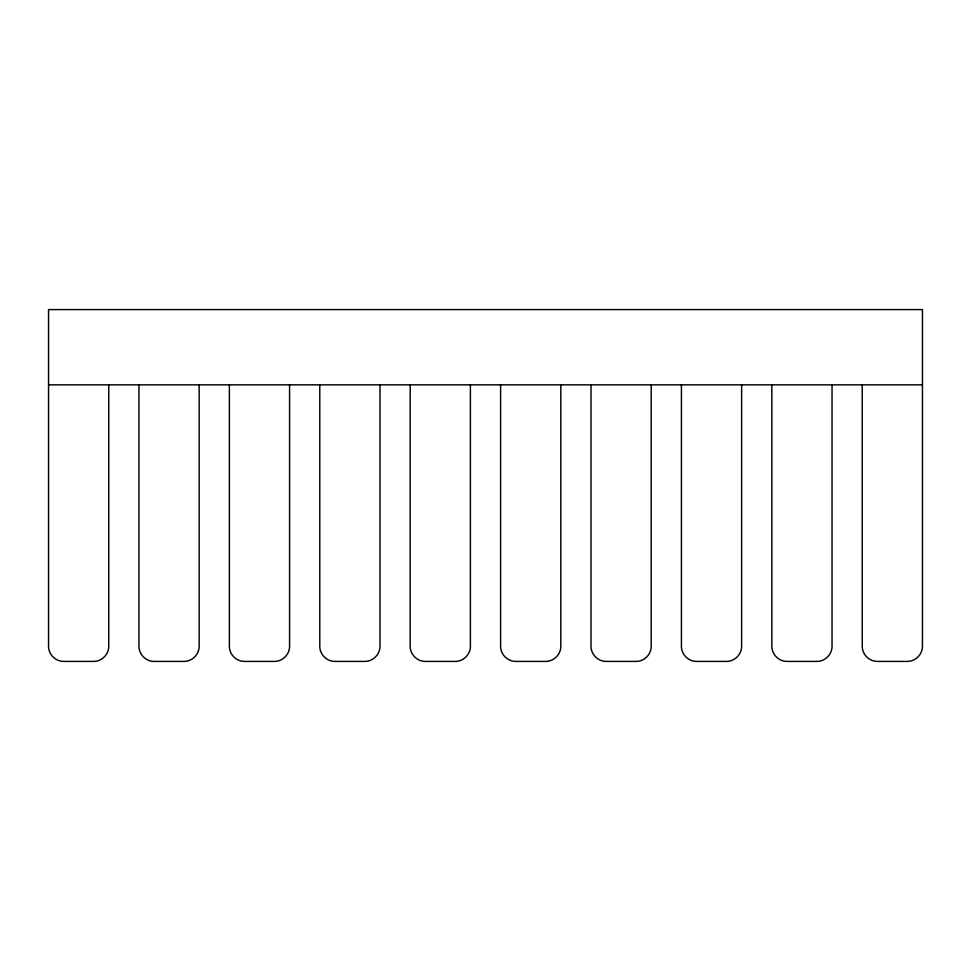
<?xml version="1.0" encoding="UTF-8"?>
<svg xmlns="http://www.w3.org/2000/svg" width="971" height="971" viewBox="0 0 971 971"><rect width="100%" height="100%" fill="white"/><g stroke="black" fill="none" stroke-linecap="round" stroke-linejoin="round"><path stroke-width="1.46" d="M48.55 384.844L922.45 384.844M862.248 384.844L862.248 646.358C862.199 654.418 869.239 661.457 877.298 661.409L907.4 661.409C915.459 661.457 922.499 654.418 922.45 646.358L922.45 309.591L48.55 309.591L48.55 646.358C48.501 654.418 55.541 661.457 63.601 661.409L93.702 661.409C101.761 661.457 108.801 654.418 108.752 646.358L108.752 384.844M832.038 384.844L832.038 646.358C832.086 654.418 825.047 661.457 816.987 661.409L786.886 661.409C778.827 661.457 771.787 654.418 771.836 646.358L771.836 384.844M741.626 384.844L741.626 646.358C741.674 654.418 734.634 661.457 726.575 661.409L696.474 661.409C688.415 661.457 681.375 654.418 681.424 646.358L681.424 384.844M651.213 384.844L651.213 646.358C651.274 654.418 644.222 661.457 636.163 661.409L606.062 661.409C598.015 661.457 590.963 654.418 591.011 646.358L591.011 384.844M560.813 384.844L560.813 646.358C560.862 654.418 553.81 661.457 545.751 661.409L515.65 661.409C507.602 661.457 500.55 654.418 500.599 646.358L500.599 384.844M470.401 384.844L470.401 646.358C470.45 654.418 463.398 661.457 455.35 661.409L425.249 661.409C417.19 661.457 410.138 654.418 410.187 646.358L410.187 384.844M379.989 384.844L379.989 646.358C380.037 654.418 372.985 661.457 364.938 661.409L334.837 661.409C326.778 661.457 319.726 654.418 319.787 646.358L319.787 384.844M289.576 384.844L289.576 646.358C289.625 654.418 282.585 661.457 274.526 661.409L244.425 661.409C236.366 661.457 229.326 654.418 229.374 646.358L229.374 384.844M199.164 384.844L199.164 646.358C199.213 654.418 192.173 661.457 184.114 661.409L154.013 661.409C145.953 661.457 138.914 654.418 138.962 646.358L138.962 384.844"/></g></svg>
